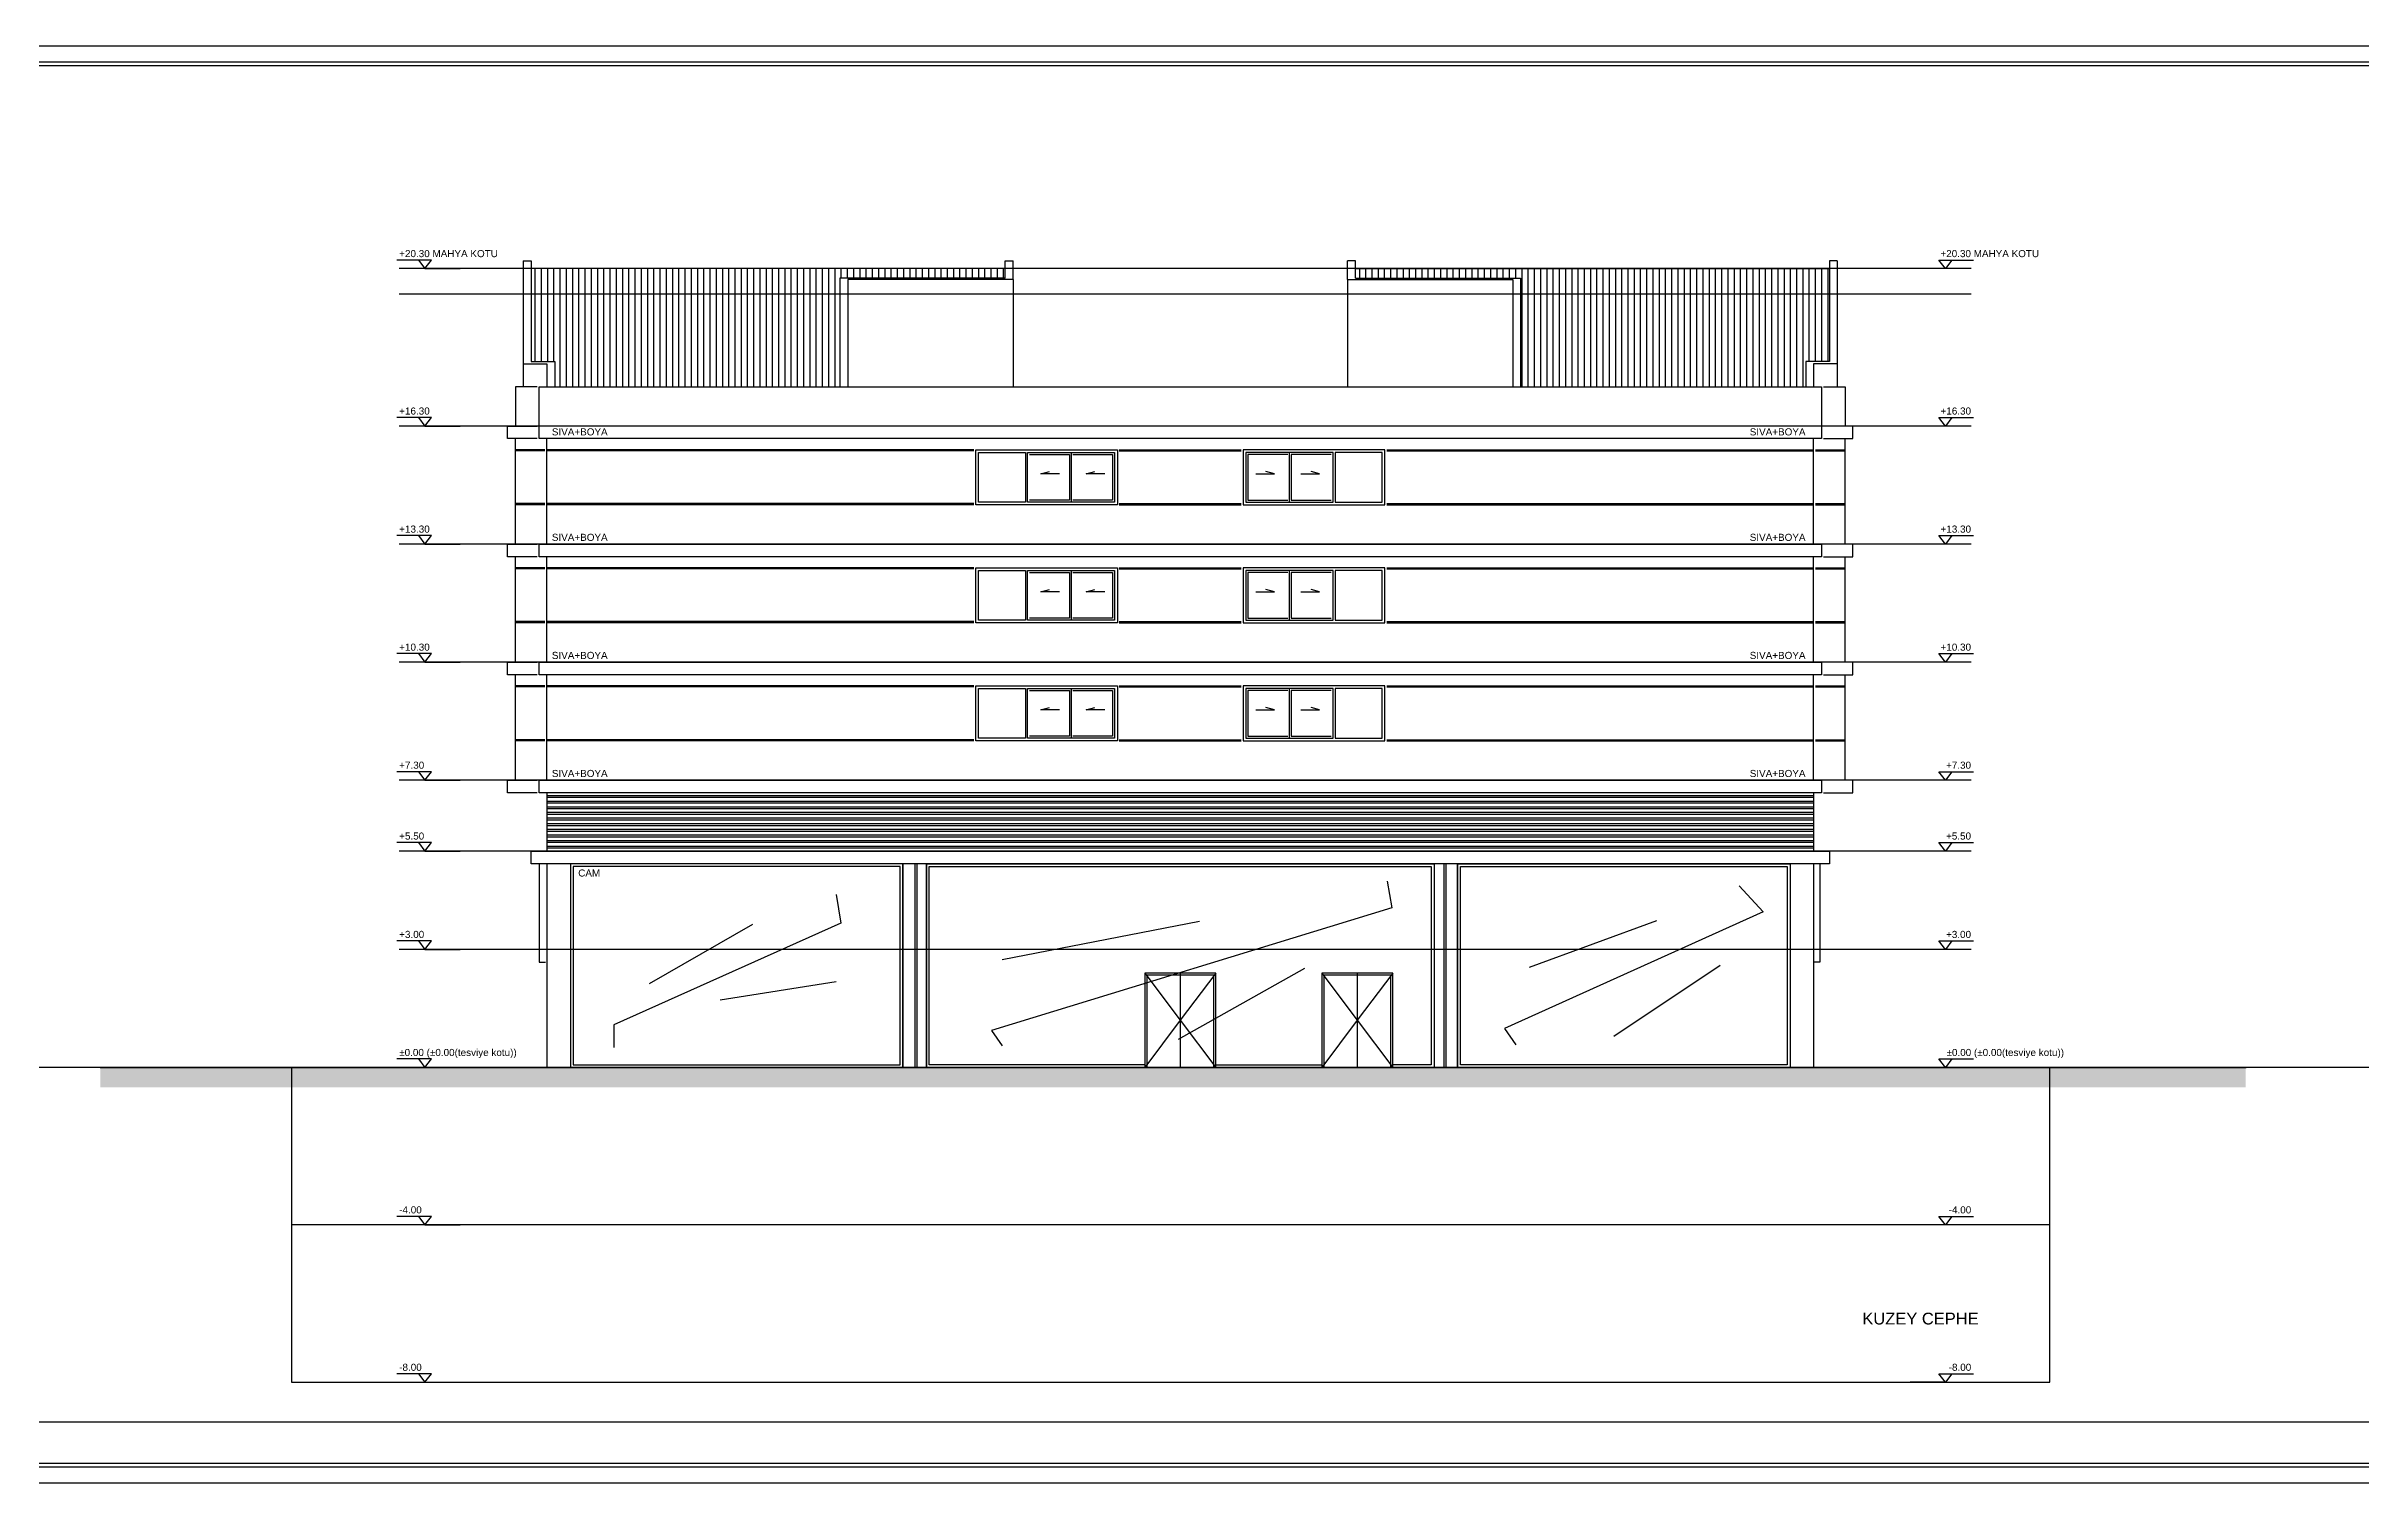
# Model space of a CAD drawing. Header units: millimetres. Extents: x 43168.9 to 43194.6, y -25545.1 to -25543.4.
# Drawn here: x 43189.755 to 43192.11, y -25544.97 to -25543.51 of the extents above; entities that cross this region are included whole.
import ezdxf

# ---------------------------------------------------------------- set-up
doc = ezdxf.new("R2010")
doc.units = ezdxf.units.MM
doc.header["$LTSCALE"] = 200
doc.linetypes.add('kesit_$0$HIDDEN2', pattern=[0.1875, 0.125, -0.0625])
for name, color, linetype in [('dograma_sgh', 43, 'Continuous'), ('gor-1_sgh', 232, 'Continuous'), ('gor-2_sgh', 161, 'Continuous'), ('gor-3_sgh', 191, 'Continuous'), ('gor-4_sgh', 17, 'Continuous'), ('kesit_$0$izd-alt_sgh', 8, 'kesit_$0$HIDDEN2'), ('kot_sgh', 7, 'Continuous'), ('pafta_sgh', 11, 'Continuous'), ('tarama-cevre_sgh', 8, 'Continuous'), ('tarama-zemin_sgh', 197, 'Continuous')]:
    doc.layers.add(name, color=color, linetype=linetype)
doc.styles.add('antet', font='arial.ttf')
doc.styles.add('ARIAL', font='arial.ttf')

msp = doc.modelspace()

# ---------------------------------------------------------------- hatches: boundary and pattern name
at = {"layer": 'tarama-cevre_sgh'}
h = msp.add_hatch(color=251, dxfattribs=at)
h.dxf.hatch_style = 1
h.paths.add_polyline_path([(43189.8104, -25544.548), (43191.9918, -25544.548), (43191.9918, -25544.568), (43189.8104, -25544.568)])

# ---------------------------------------------------------------- linework, layer by layer
at = {"color": 0}
for p, q in [((43190.147, -25543.7273), (43190.112, -25543.7273)), ((43190.1338, -25543.7273), (43190.1404, -25543.736)), ((43190.1404, -25543.736), (43190.147, -25543.7273)), ((43190.1404, -25543.736), (43190.1764, -25543.736)), ((43191.6865, -25543.736), (43191.6505, -25543.736)), ((43191.6799, -25543.7273), (43191.7149, -25543.7273)), ((43191.6865, -25543.736), (43191.6799, -25543.7273)), ((43191.6931, -25543.7273), (43191.6865, -25543.736)), ((43190.147, -25543.8873), (43190.112, -25543.8873)), ((43190.1338, -25543.8873), (43190.1404, -25543.896)), ((43190.1404, -25543.896), (43190.147, -25543.8873)), ((43190.1404, -25543.896), (43190.1764, -25543.896)), ((43191.6865, -25543.896), (43191.6505, -25543.896)), ((43191.6799, -25543.8873), (43191.7149, -25543.8873)), ((43191.6865, -25543.896), (43191.6799, -25543.8873)), ((43191.6931, -25543.8873), (43191.6865, -25543.896)), ((43190.147, -25544.0073), (43190.112, -25544.0073)), ((43190.1338, -25544.0073), (43190.1404, -25544.016)), ((43190.1404, -25544.016), (43190.147, -25544.0073)), ((43190.1404, -25544.016), (43190.1764, -25544.016)), ((43191.6865, -25544.016), (43191.6505, -25544.016)), ((43191.6799, -25544.0073), (43191.7149, -25544.0073)), ((43191.6865, -25544.016), (43191.6799, -25544.0073)), ((43191.6931, -25544.0073), (43191.6865, -25544.016)), ((43190.147, -25544.1273), (43190.112, -25544.1273)), ((43190.1338, -25544.1273), (43190.1404, -25544.136)), ((43190.1404, -25544.136), (43190.147, -25544.1273)), ((43190.1404, -25544.136), (43190.1764, -25544.136)), ((43191.6865, -25544.136), (43191.6505, -25544.136)), ((43191.6799, -25544.1273), (43191.7149, -25544.1273)), ((43191.6865, -25544.136), (43191.6799, -25544.1273)), ((43191.6931, -25544.1273), (43191.6865, -25544.136)), ((43190.147, -25544.2473), (43190.112, -25544.2473)), ((43190.1338, -25544.2473), (43190.1404, -25544.256)), ((43190.1404, -25544.256), (43190.147, -25544.2473)), ((43190.1404, -25544.256), (43190.1764, -25544.256)), ((43191.6865, -25544.256), (43191.6505, -25544.256)), ((43191.6799, -25544.2473), (43191.7149, -25544.2473)), ((43191.6865, -25544.256), (43191.6799, -25544.2473)), ((43191.6931, -25544.2473), (43191.6865, -25544.256)), ((43190.147, -25544.3193), (43190.112, -25544.3193)), ((43190.1338, -25544.3193), (43190.1404, -25544.328)), ((43190.1404, -25544.328), (43190.147, -25544.3193)), ((43190.1404, -25544.328), (43190.1764, -25544.328)), ((43191.6865, -25544.328), (43191.6505, -25544.328)), ((43191.6799, -25544.3193), (43191.7149, -25544.3193)), ((43191.6865, -25544.328), (43191.6799, -25544.3193)), ((43191.6931, -25544.3193), (43191.6865, -25544.328)), ((43190.147, -25544.4193), (43190.112, -25544.4193)), ((43190.1338, -25544.4193), (43190.1404, -25544.428)), ((43190.1404, -25544.428), (43190.147, -25544.4193)), ((43191.6799, -25544.4193), (43191.7149, -25544.4193)), ((43191.6865, -25544.428), (43191.6799, -25544.4193)), ((43191.6931, -25544.4193), (43191.6865, -25544.428)), ((43190.1404, -25544.428), (43190.1764, -25544.428)), ((43191.6865, -25544.428), (43191.6505, -25544.428)), ((43190.147, -25544.5393), (43190.112, -25544.5393)), ((43190.1338, -25544.5393), (43190.1404, -25544.548)), ((43190.1404, -25544.548), (43190.147, -25544.5393)), ((43191.6799, -25544.5393), (43191.7149, -25544.5393)), ((43191.6865, -25544.548), (43191.6799, -25544.5393)), ((43191.6931, -25544.5393), (43191.6865, -25544.548)), ((43190.1404, -25544.548), (43190.1764, -25544.548)), ((43191.6865, -25544.548), (43191.6505, -25544.548)), ((43190.147, -25544.6993), (43190.112, -25544.6993)), ((43190.1338, -25544.6993), (43190.1404, -25544.708)), ((43190.1404, -25544.708), (43190.147, -25544.6993)), ((43191.6799, -25544.6993), (43191.7149, -25544.6993)), ((43191.6865, -25544.708), (43191.6799, -25544.6993)), ((43191.6931, -25544.6993), (43191.6865, -25544.708)), ((43190.1404, -25544.708), (43190.1764, -25544.708)), ((43191.6865, -25544.708), (43191.6505, -25544.708)), ((43190.147, -25544.8593), (43190.112, -25544.8593)), ((43190.1338, -25544.8593), (43190.1404, -25544.868)), ((43190.1404, -25544.868), (43190.147, -25544.8593)), ((43190.1404, -25544.868), (43190.1764, -25544.868)), ((43191.6865, -25544.868), (43191.6505, -25544.868)), ((43191.6799, -25544.8593), (43191.7149, -25544.8593)), ((43191.6865, -25544.868), (43191.6799, -25544.8593)), ((43191.6931, -25544.8593), (43191.6865, -25544.868))]:
    msp.add_line(p, q, dxfattribs=at)
for p, q in [((43190.2565, -25544.3408), (43190.2565, -25544.4408)), ((43191.5589, -25544.3408), (43191.5589, -25544.4408)), ((43190.2565, -25544.4408), (43190.2629, -25544.4408)), ((43191.5589, -25544.4408), (43191.5525, -25544.4408))]:
    msp.add_line(p, q)
at = {"color": 251}
for p, q in [((43190.5586, -25544.3721), (43190.5635, -25544.4013)), ((43191.1189, -25544.3585), (43191.1237, -25544.3857)), ((43191.4767, -25544.3633), (43191.5011, -25544.3896)), ((43191.1237, -25544.3857), (43190.7167, -25544.5103)), ((43191.5011, -25544.3896), (43191.2382, -25544.5084)), ((43191.2635, -25544.4461), (43191.393, -25544.3984)), ((43190.5635, -25544.4013), (43190.3327, -25544.5045)), ((43190.3687, -25544.4626), (43190.4739, -25544.4022)), ((43190.7274, -25544.4383), (43190.928, -25544.3994)), ((43191.3492, -25544.5161), (43191.4573, -25544.4441)), ((43190.4408, -25544.4791), (43190.5586, -25544.4606)), ((43190.9066, -25544.5191), (43191.0351, -25544.4471)), ((43190.3327, -25544.5045), (43190.3327, -25544.5278)), ((43190.7167, -25544.5103), (43190.7274, -25544.5259)), ((43191.2382, -25544.5084), (43191.2498, -25544.5249))]:
    msp.add_line(p, q, dxfattribs=at)
at = {"layer": 'dograma_sgh'}
for p, q in [((43190.7005, -25543.976), (43190.7005, -25543.92)), ((43190.7005, -25543.92), (43190.8445, -25543.92)), ((43190.7033, -25543.9228), (43190.7511, -25543.9228)), ((43190.7033, -25543.9732), (43190.7033, -25543.9228)), ((43190.7511, -25543.9228), (43190.7511, -25543.9732)), ((43190.7531, -25543.9228), (43190.8417, -25543.9228)), ((43190.7531, -25543.9732), (43190.7531, -25543.9228)), ((43190.7551, -25543.9248), (43190.7957, -25543.9248)), ((43190.7957, -25543.9248), (43190.7957, -25543.9712)), ((43190.7977, -25543.9228), (43190.7977, -25543.9732)), ((43190.7991, -25543.9228), (43190.8417, -25543.9228)), ((43190.7991, -25543.9248), (43190.8397, -25543.9248)), ((43190.8397, -25543.9248), (43190.8397, -25543.9712)), ((43190.8417, -25543.9228), (43190.8417, -25543.9732)), ((43190.8417, -25543.9228), (43190.8417, -25543.9732)), ((43190.8445, -25543.92), (43190.8445, -25543.976)), ((43191.1165, -25543.92), (43190.9725, -25543.92)), ((43190.9725, -25543.92), (43190.9725, -25543.976)), ((43191.0639, -25543.9228), (43190.9753, -25543.9228)), ((43190.9753, -25543.9228), (43190.9753, -25543.9732)), ((43191.0179, -25543.9228), (43190.9753, -25543.9228)), ((43190.9753, -25543.9228), (43190.9753, -25543.9732)), ((43191.0179, -25543.9248), (43190.9773, -25543.9248)), ((43190.9773, -25543.9248), (43190.9773, -25543.9712)), ((43191.0193, -25543.9228), (43191.0193, -25543.9732)), ((43191.0619, -25543.9248), (43191.0213, -25543.9248)), ((43191.0213, -25543.9248), (43191.0213, -25543.9712)), ((43191.0639, -25543.9732), (43191.0639, -25543.9228)), ((43191.1137, -25543.9228), (43191.0659, -25543.9228)), ((43191.0659, -25543.9228), (43191.0659, -25543.9732)), ((43191.1137, -25543.9732), (43191.1137, -25543.9228)), ((43191.1165, -25543.976), (43191.1165, -25543.92)), ((43190.7668, -25543.9444), (43190.7755, -25543.9421)), ((43190.7858, -25543.9444), (43190.7668, -25543.9444)), ((43190.8128, -25543.9444), (43190.8215, -25543.9421)), ((43190.8318, -25543.9444), (43190.8128, -25543.9444)), ((43190.9852, -25543.9444), (43191.0042, -25543.9444)), ((43191.0042, -25543.9444), (43190.9955, -25543.9421)), ((43191.0312, -25543.9444), (43191.0502, -25543.9444)), ((43191.0502, -25543.9444), (43191.0415, -25543.9421)), ((43190.7511, -25543.9732), (43190.7033, -25543.9732)), ((43190.7991, -25543.9732), (43190.7531, -25543.9732)), ((43190.7957, -25543.9712), (43190.7551, -25543.9712)), ((43190.8397, -25543.9712), (43190.7991, -25543.9712)), ((43190.8417, -25543.9732), (43190.7991, -25543.9732)), ((43190.8417, -25543.9732), (43190.7991, -25543.9732)), ((43190.9753, -25543.9732), (43191.0179, -25543.9732)), ((43190.9753, -25543.9732), (43191.0179, -25543.9732)), ((43190.9773, -25543.9712), (43191.0179, -25543.9712)), ((43191.0179, -25543.9732), (43191.0639, -25543.9732)), ((43191.0213, -25543.9712), (43191.0619, -25543.9712)), ((43191.0659, -25543.9732), (43191.1137, -25543.9732)), ((43190.8445, -25543.976), (43190.7005, -25543.976)), ((43190.9725, -25543.976), (43191.1165, -25543.976)), ((43190.7005, -25544.096), (43190.7005, -25544.04)), ((43190.7005, -25544.04), (43190.8445, -25544.04)), ((43190.7033, -25544.0428), (43190.7511, -25544.0428)), ((43190.7033, -25544.0932), (43190.7033, -25544.0428)), ((43190.7511, -25544.0428), (43190.7511, -25544.0932)), ((43190.7531, -25544.0428), (43190.8417, -25544.0428)), ((43190.7531, -25544.0932), (43190.7531, -25544.0428)), ((43190.7551, -25544.0448), (43190.7957, -25544.0448)), ((43190.7957, -25544.0448), (43190.7957, -25544.0912)), ((43190.7977, -25544.0428), (43190.7977, -25544.0932)), ((43190.7991, -25544.0428), (43190.8417, -25544.0428)), ((43190.7991, -25544.0448), (43190.8397, -25544.0448)), ((43190.8397, -25544.0448), (43190.8397, -25544.0912)), ((43190.8417, -25544.0428), (43190.8417, -25544.0932)), ((43190.8417, -25544.0428), (43190.8417, -25544.0932)), ((43190.8445, -25544.04), (43190.8445, -25544.096)), ((43191.1165, -25544.04), (43190.9725, -25544.04)), ((43190.9725, -25544.04), (43190.9725, -25544.096)), ((43191.0639, -25544.0428), (43190.9753, -25544.0428)), ((43190.9753, -25544.0428), (43190.9753, -25544.0932)), ((43191.0179, -25544.0428), (43190.9753, -25544.0428)), ((43190.9753, -25544.0428), (43190.9753, -25544.0932)), ((43191.0179, -25544.0448), (43190.9773, -25544.0448)), ((43190.9773, -25544.0448), (43190.9773, -25544.0912)), ((43191.0193, -25544.0428), (43191.0193, -25544.0932)), ((43191.0619, -25544.0448), (43191.0213, -25544.0448)), ((43191.0213, -25544.0448), (43191.0213, -25544.0912)), ((43191.0639, -25544.0932), (43191.0639, -25544.0428)), ((43191.1137, -25544.0428), (43191.0659, -25544.0428)), ((43191.0659, -25544.0428), (43191.0659, -25544.0932)), ((43191.1137, -25544.0932), (43191.1137, -25544.0428)), ((43191.1165, -25544.096), (43191.1165, -25544.04)), ((43190.7668, -25544.0644), (43190.7755, -25544.0621)), ((43190.7858, -25544.0644), (43190.7668, -25544.0644)), ((43190.8128, -25544.0644), (43190.8215, -25544.0621)), ((43190.8318, -25544.0644), (43190.8128, -25544.0644)), ((43190.9852, -25544.0644), (43191.0042, -25544.0644)), ((43191.0042, -25544.0644), (43190.9955, -25544.0621)), ((43191.0312, -25544.0644), (43191.0502, -25544.0644)), ((43191.0502, -25544.0644), (43191.0415, -25544.0621)), ((43190.7511, -25544.0932), (43190.7033, -25544.0932)), ((43190.7991, -25544.0932), (43190.7531, -25544.0932)), ((43190.7957, -25544.0912), (43190.7551, -25544.0912)), ((43190.8397, -25544.0912), (43190.7991, -25544.0912)), ((43190.8417, -25544.0932), (43190.7991, -25544.0932)), ((43190.8417, -25544.0932), (43190.7991, -25544.0932)), ((43190.9753, -25544.0932), (43191.0179, -25544.0932)), ((43190.9753, -25544.0932), (43191.0179, -25544.0932)), ((43190.9773, -25544.0912), (43191.0179, -25544.0912)), ((43191.0179, -25544.0932), (43191.0639, -25544.0932)), ((43191.0213, -25544.0912), (43191.0619, -25544.0912)), ((43191.0659, -25544.0932), (43191.1137, -25544.0932)), ((43190.8445, -25544.096), (43190.7005, -25544.096)), ((43190.9725, -25544.096), (43191.1165, -25544.096)), ((43190.7005, -25544.216), (43190.7005, -25544.16)), ((43190.7005, -25544.16), (43190.8445, -25544.16)), ((43190.7033, -25544.1628), (43190.7511, -25544.1628)), ((43190.7033, -25544.2132), (43190.7033, -25544.1628)), ((43190.7511, -25544.1628), (43190.7511, -25544.2132)), ((43190.7531, -25544.1628), (43190.8417, -25544.1628)), ((43190.7531, -25544.2132), (43190.7531, -25544.1628)), ((43190.7977, -25544.1628), (43190.7977, -25544.2132)), ((43190.7991, -25544.1628), (43190.8417, -25544.1628)), ((43190.8417, -25544.1628), (43190.8417, -25544.2132)), ((43190.8417, -25544.1628), (43190.8417, -25544.2132)), ((43190.8445, -25544.16), (43190.8445, -25544.216)), ((43191.1165, -25544.16), (43190.9725, -25544.16)), ((43190.9725, -25544.16), (43190.9725, -25544.216)), ((43191.0639, -25544.1628), (43190.9753, -25544.1628)), ((43190.9753, -25544.1628), (43190.9753, -25544.2132)), ((43191.0179, -25544.1628), (43190.9753, -25544.1628)), ((43190.9753, -25544.1628), (43190.9753, -25544.2132)), ((43191.0193, -25544.1628), (43191.0193, -25544.2132)), ((43191.0639, -25544.2132), (43191.0639, -25544.1628)), ((43191.1137, -25544.1628), (43191.0659, -25544.1628)), ((43191.0659, -25544.1628), (43191.0659, -25544.2132)), ((43191.1137, -25544.2132), (43191.1137, -25544.1628)), ((43191.1165, -25544.216), (43191.1165, -25544.16)), ((43190.7551, -25544.1648), (43190.7957, -25544.1648)), ((43190.7668, -25544.1844), (43190.7755, -25544.1821)), ((43190.7858, -25544.1844), (43190.7668, -25544.1844)), ((43190.7957, -25544.1648), (43190.7957, -25544.2112)), ((43190.7991, -25544.1648), (43190.8397, -25544.1648)), ((43190.8128, -25544.1844), (43190.8215, -25544.1821)), ((43190.8318, -25544.1844), (43190.8128, -25544.1844)), ((43190.8397, -25544.1648), (43190.8397, -25544.2112)), ((43191.0179, -25544.1648), (43190.9773, -25544.1648)), ((43190.9773, -25544.1648), (43190.9773, -25544.2112)), ((43190.9852, -25544.1844), (43191.0042, -25544.1844)), ((43191.0042, -25544.1844), (43190.9955, -25544.1821)), ((43191.0619, -25544.1648), (43191.0213, -25544.1648)), ((43191.0213, -25544.1648), (43191.0213, -25544.2112)), ((43191.0312, -25544.1844), (43191.0502, -25544.1844)), ((43191.0502, -25544.1844), (43191.0415, -25544.1821)), ((43190.8445, -25544.216), (43190.7005, -25544.216)), ((43190.7511, -25544.2132), (43190.7033, -25544.2132)), ((43190.7991, -25544.2132), (43190.7531, -25544.2132)), ((43190.7957, -25544.2112), (43190.7551, -25544.2112)), ((43190.8397, -25544.2112), (43190.7991, -25544.2112)), ((43190.8417, -25544.2132), (43190.7991, -25544.2132)), ((43190.8417, -25544.2132), (43190.7991, -25544.2132)), ((43190.9725, -25544.216), (43191.1165, -25544.216)), ((43190.9753, -25544.2132), (43191.0179, -25544.2132)), ((43190.9753, -25544.2132), (43191.0179, -25544.2132)), ((43190.9773, -25544.2112), (43191.0179, -25544.2112)), ((43191.0179, -25544.2132), (43191.0639, -25544.2132)), ((43191.0213, -25544.2112), (43191.0619, -25544.2112)), ((43191.0659, -25544.2132), (43191.1137, -25544.2132)), ((43190.6265, -25544.3408), (43190.2885, -25544.3408)), ((43190.2885, -25544.3408), (43190.2885, -25544.548)), ((43190.6237, -25544.3436), (43190.2913, -25544.3436)), ((43190.2913, -25544.3436), (43190.2913, -25544.5452)), ((43190.6237, -25544.5452), (43190.6237, -25544.3436)), ((43190.6265, -25544.548), (43190.6265, -25544.3408)), ((43190.6505, -25544.548), (43190.6505, -25544.3408)), ((43190.6505, -25544.3408), (43191.1665, -25544.3408)), ((43190.6533, -25544.5452), (43190.6533, -25544.3436)), ((43190.6533, -25544.3436), (43191.1637, -25544.3436)), ((43191.1637, -25544.3436), (43191.1637, -25544.5452)), ((43191.1665, -25544.3408), (43191.1665, -25544.548)), ((43191.1905, -25544.3408), (43191.5285, -25544.3408)), ((43191.1905, -25544.548), (43191.1905, -25544.3408)), ((43191.1933, -25544.3436), (43191.5257, -25544.3436)), ((43191.1933, -25544.5452), (43191.1933, -25544.3436)), ((43191.5257, -25544.3436), (43191.5257, -25544.5452)), ((43191.5285, -25544.3408), (43191.5285, -25544.548)), ((43190.9445, -25544.452), (43190.8725, -25544.452)), ((43190.8725, -25544.452), (43190.8725, -25544.548)), ((43190.9425, -25544.454), (43190.8745, -25544.454)), ((43190.8745, -25544.454), (43190.8745, -25544.548)), ((43190.9085, -25544.452), (43190.9085, -25544.548)), ((43190.9425, -25544.548), (43190.9425, -25544.454)), ((43190.9445, -25544.548), (43190.9445, -25544.452)), ((43191.1245, -25544.452), (43191.0525, -25544.452)), ((43191.0525, -25544.452), (43191.0525, -25544.548)), ((43191.1225, -25544.454), (43191.0545, -25544.454)), ((43191.0545, -25544.454), (43191.0545, -25544.548)), ((43191.0885, -25544.452), (43191.0885, -25544.548)), ((43191.1225, -25544.548), (43191.1225, -25544.454)), ((43191.1245, -25544.548), (43191.1245, -25544.452)), ((43190.2885, -25544.548), (43190.6265, -25544.548)), ((43190.2913, -25544.5452), (43190.6237, -25544.5452)), ((43190.8725, -25544.548), (43190.6505, -25544.548)), ((43190.8725, -25544.5452), (43190.6533, -25544.5452)), ((43190.9445, -25544.5452), (43191.0525, -25544.5452)), ((43190.9445, -25544.548), (43191.0525, -25544.548)), ((43191.1637, -25544.5452), (43191.1245, -25544.5452)), ((43191.1665, -25544.548), (43191.1245, -25544.548)), ((43191.5285, -25544.548), (43191.1905, -25544.548)), ((43191.5257, -25544.5452), (43191.1933, -25544.5452))]:
    msp.add_line(p, q, dxfattribs=at)
at = {"layer": 'dograma_sgh', "color": 251}
for p, q in [((43190.8725, -25544.452), (43190.9085, -25544.5)), ((43190.9445, -25544.452), (43190.9085, -25544.5)), ((43191.0525, -25544.452), (43191.0885, -25544.5)), ((43191.1245, -25544.452), (43191.0885, -25544.5)), ((43190.9085, -25544.5), (43190.8725, -25544.548)), ((43190.9085, -25544.5), (43190.9445, -25544.548)), ((43191.0885, -25544.5), (43191.0525, -25544.548)), ((43191.0885, -25544.5), (43191.1245, -25544.548))]:
    msp.add_line(p, q, dxfattribs=at)
at = {"layer": 'gor-1_sgh'}
for p, q in [((43190.2565, -25543.9088), (43190.2565, -25543.856)), ((43190.2565, -25543.856), (43191.5605, -25543.856)), ((43191.5605, -25543.856), (43191.5605, -25543.9088)), ((43191.5605, -25543.9088), (43190.2565, -25543.9088)), ((43190.2565, -25544.0288), (43190.2565, -25544.016)), ((43190.2565, -25544.016), (43191.5605, -25544.016)), ((43191.5605, -25544.016), (43191.5605, -25544.0288)), ((43191.5605, -25544.0288), (43190.2565, -25544.0288)), ((43190.2565, -25544.1488), (43190.2565, -25544.136)), ((43190.2565, -25544.136), (43191.5605, -25544.136)), ((43191.5605, -25544.136), (43191.5605, -25544.1488)), ((43191.5605, -25544.1488), (43190.2565, -25544.1488)), ((43190.2565, -25544.2688), (43190.2565, -25544.256)), ((43190.2565, -25544.256), (43191.5605, -25544.256)), ((43191.5605, -25544.256), (43191.5605, -25544.2688)), ((43191.5605, -25544.2688), (43190.2565, -25544.2688)), ((43190.2485, -25544.3408), (43190.2485, -25544.328)), ((43190.2485, -25544.328), (43191.5685, -25544.328)), ((43191.5685, -25544.328), (43191.5685, -25544.3408)), ((43191.5685, -25544.3408), (43190.2485, -25544.3408)), ((43189.8104, -25544.548), (43191.9923, -25544.548))]:
    msp.add_line(p, q, dxfattribs=at)
at = {"layer": 'gor-2_sgh'}
for p, q in [((43190.2405, -25543.728), (43190.2405, -25543.8329)), ((43190.2405, -25543.728), (43190.2485, -25543.728)), ((43190.2485, -25543.728), (43190.2485, -25543.8302)), ((43190.7305, -25543.736), (43190.2485, -25543.736)), ((43190.7305, -25543.7458), (43190.7305, -25543.728)), ((43190.7305, -25543.728), (43190.7385, -25543.728)), ((43190.7385, -25543.7469), (43190.7385, -25543.728)), ((43191.0785, -25543.7469), (43191.0785, -25543.728)), ((43191.0865, -25543.728), (43191.0785, -25543.728)), ((43191.0865, -25543.7458), (43191.0865, -25543.728)), ((43191.0865, -25543.736), (43191.5685, -25543.736)), ((43191.5685, -25543.728), (43191.5685, -25543.8302)), ((43191.5765, -25543.728), (43191.5685, -25543.728)), ((43191.5765, -25543.728), (43191.5765, -25543.8329)), ((43190.5625, -25543.7458), (43190.5625, -25543.856)), ((43190.7305, -25543.7458), (43190.5625, -25543.7458)), ((43190.5705, -25543.7469), (43190.5705, -25543.856)), ((43190.7385, -25543.7469), (43190.5705, -25543.7469)), ((43191.0785, -25543.7469), (43191.2465, -25543.7469)), ((43191.0865, -25543.7458), (43191.2545, -25543.7458)), ((43191.2465, -25543.7469), (43191.2465, -25543.856)), ((43191.2545, -25543.7458), (43191.2545, -25543.856)), ((43190.2405, -25543.8329), (43190.2405, -25543.856)), ((43190.2405, -25543.8329), (43190.2645, -25543.8329)), ((43190.2485, -25543.8302), (43190.2725, -25543.8302)), ((43190.2645, -25543.8329), (43190.2645, -25543.856)), ((43190.2725, -25543.8302), (43190.2725, -25543.856)), ((43191.5685, -25543.8302), (43191.5445, -25543.8302)), ((43191.5445, -25543.8302), (43191.5445, -25543.856)), ((43191.5765, -25543.8329), (43191.5525, -25543.8329)), ((43191.5525, -25543.8329), (43191.5525, -25543.856)), ((43191.5765, -25543.8329), (43191.5765, -25543.856)), ((43190.2245, -25543.9088), (43190.2245, -25543.896)), ((43190.2245, -25543.896), (43190.2545, -25543.896)), ((43191.5925, -25543.896), (43191.5625, -25543.896)), ((43191.5925, -25543.9088), (43191.5925, -25543.896)), ((43190.2545, -25543.9088), (43190.2245, -25543.9088)), ((43190.2645, -25544.016), (43190.2645, -25543.9088)), ((43191.5525, -25544.016), (43191.5525, -25543.9088)), ((43191.5625, -25543.9088), (43191.5925, -25543.9088)), ((43190.2245, -25544.0288), (43190.2245, -25544.016)), ((43190.2245, -25544.016), (43190.2545, -25544.016)), ((43191.5925, -25544.016), (43191.5625, -25544.016)), ((43191.5925, -25544.0288), (43191.5925, -25544.016)), ((43190.2545, -25544.0288), (43190.2245, -25544.0288)), ((43190.2645, -25544.136), (43190.2645, -25544.0288)), ((43191.5525, -25544.136), (43191.5525, -25544.0288)), ((43191.5625, -25544.0288), (43191.5925, -25544.0288)), ((43190.2245, -25544.1488), (43190.2245, -25544.136)), ((43190.2245, -25544.136), (43190.2545, -25544.136)), ((43191.5925, -25544.136), (43191.5625, -25544.136)), ((43191.5925, -25544.1488), (43191.5925, -25544.136)), ((43190.2545, -25544.1488), (43190.2245, -25544.1488)), ((43190.2645, -25544.256), (43190.2645, -25544.1488)), ((43191.5525, -25544.256), (43191.5525, -25544.1488)), ((43191.5625, -25544.1488), (43191.5925, -25544.1488)), ((43190.2245, -25544.2688), (43190.2245, -25544.256)), ((43190.2245, -25544.256), (43190.2545, -25544.256)), ((43191.5925, -25544.256), (43191.5625, -25544.256)), ((43191.5925, -25544.2688), (43191.5925, -25544.256)), ((43190.2545, -25544.2688), (43190.2245, -25544.2688)), ((43190.2645, -25544.2688), (43190.2645, -25544.328)), ((43191.5525, -25544.2688), (43191.5525, -25544.328)), ((43191.5625, -25544.2688), (43191.5925, -25544.2688)), ((43190.2645, -25544.3408), (43190.2645, -25544.548)), ((43190.2885, -25544.3408), (43190.2885, -25544.548)), ((43190.6265, -25544.3408), (43190.6265, -25544.548)), ((43190.6505, -25544.3408), (43190.6505, -25544.548)), ((43191.1665, -25544.3408), (43191.1665, -25544.548)), ((43191.1905, -25544.3408), (43191.1905, -25544.548)), ((43191.5285, -25544.3408), (43191.5285, -25544.548)), ((43191.5525, -25544.3408), (43191.5525, -25544.548))]:
    msp.add_line(p, q, dxfattribs=at)
at = {"layer": 'gor-3_sgh'}
for p, q in [((43190.7385, -25543.7469), (43190.7385, -25543.856)), ((43191.0785, -25543.7469), (43191.0785, -25543.856)), ((43190.2545, -25543.856), (43190.2325, -25543.856)), ((43190.2325, -25543.856), (43190.2325, -25543.896)), ((43191.5625, -25543.856), (43191.5845, -25543.856)), ((43191.5845, -25543.856), (43191.5845, -25543.896)), ((43190.2325, -25544.016), (43190.2325, -25543.9088)), ((43191.5845, -25544.016), (43191.5845, -25543.9088)), ((43190.2325, -25544.136), (43190.2325, -25544.0288)), ((43191.5845, -25544.136), (43191.5845, -25544.0288)), ((43190.2325, -25544.256), (43190.2325, -25544.1488)), ((43191.5845, -25544.256), (43191.5845, -25544.1488))]:
    msp.add_line(p, q, dxfattribs=at)
at = {"layer": 'gor-4_sgh'}
for p, q in [((43190.2527, -25543.8302), (43190.2527, -25543.736)), ((43190.259, -25543.8302), (43190.259, -25543.736)), ((43190.2654, -25543.8302), (43190.2654, -25543.736)), ((43190.2717, -25543.8302), (43190.2717, -25543.736)), ((43190.2781, -25543.856), (43190.2781, -25543.736)), ((43190.2844, -25543.856), (43190.2844, -25543.736)), ((43190.2908, -25543.856), (43190.2908, -25543.736)), ((43190.2971, -25543.856), (43190.2971, -25543.736)), ((43190.3035, -25543.856), (43190.3035, -25543.736)), ((43190.3098, -25543.856), (43190.3098, -25543.736)), ((43190.3162, -25543.856), (43190.3162, -25543.736)), ((43190.3225, -25543.856), (43190.3225, -25543.736)), ((43190.3289, -25543.856), (43190.3289, -25543.736)), ((43190.3352, -25543.856), (43190.3352, -25543.736)), ((43190.3416, -25543.856), (43190.3416, -25543.736)), ((43190.3479, -25543.856), (43190.3479, -25543.736)), ((43190.3543, -25543.856), (43190.3543, -25543.736)), ((43190.3606, -25543.856), (43190.3606, -25543.736)), ((43190.367, -25543.856), (43190.367, -25543.736)), ((43190.3733, -25543.856), (43190.3733, -25543.736)), ((43190.3797, -25543.856), (43190.3797, -25543.736)), ((43190.386, -25543.856), (43190.386, -25543.736)), ((43190.3924, -25543.856), (43190.3924, -25543.736)), ((43190.3987, -25543.856), (43190.3987, -25543.736)), ((43190.4051, -25543.856), (43190.4051, -25543.736)), ((43190.4114, -25543.856), (43190.4114, -25543.736)), ((43190.4178, -25543.856), (43190.4178, -25543.736)), ((43190.4241, -25543.856), (43190.4241, -25543.736)), ((43190.4305, -25543.856), (43190.4305, -25543.736)), ((43190.4368, -25543.856), (43190.4368, -25543.736)), ((43190.4432, -25543.856), (43190.4432, -25543.736)), ((43190.4495, -25543.856), (43190.4495, -25543.736)), ((43190.4559, -25543.856), (43190.4559, -25543.736)), ((43190.4622, -25543.856), (43190.4622, -25543.736)), ((43190.4686, -25543.856), (43190.4686, -25543.736)), ((43190.4749, -25543.856), (43190.4749, -25543.736)), ((43190.4813, -25543.856), (43190.4813, -25543.736)), ((43190.4876, -25543.856), (43190.4876, -25543.736)), ((43190.494, -25543.856), (43190.494, -25543.736)), ((43190.5003, -25543.856), (43190.5003, -25543.736)), ((43190.5067, -25543.856), (43190.5067, -25543.736)), ((43190.513, -25543.856), (43190.513, -25543.736)), ((43190.5194, -25543.856), (43190.5194, -25543.736)), ((43190.5257, -25543.856), (43190.5257, -25543.736)), ((43190.5321, -25543.856), (43190.5321, -25543.736)), ((43190.5384, -25543.856), (43190.5384, -25543.736)), ((43190.5448, -25543.856), (43190.5448, -25543.736)), ((43190.5511, -25543.856), (43190.5511, -25543.736)), ((43190.5575, -25543.856), (43190.5575, -25543.736)), ((43190.5638, -25543.7458), (43190.5638, -25543.736)), ((43190.5702, -25543.7458), (43190.5702, -25543.736)), ((43190.5765, -25543.7458), (43190.5765, -25543.736)), ((43190.5829, -25543.7458), (43190.5829, -25543.736)), ((43190.5892, -25543.7458), (43190.5892, -25543.736)), ((43190.5956, -25543.7458), (43190.5956, -25543.736)), ((43190.6019, -25543.7458), (43190.6019, -25543.736)), ((43190.6083, -25543.7458), (43190.6083, -25543.736)), ((43190.6146, -25543.7458), (43190.6146, -25543.736)), ((43190.621, -25543.7458), (43190.621, -25543.736)), ((43190.6273, -25543.7458), (43190.6273, -25543.736)), ((43190.6337, -25543.7458), (43190.6337, -25543.736)), ((43190.64, -25543.7458), (43190.64, -25543.736)), ((43190.6464, -25543.7458), (43190.6464, -25543.736)), ((43190.6527, -25543.7458), (43190.6527, -25543.736)), ((43190.6591, -25543.7458), (43190.6591, -25543.736)), ((43190.6654, -25543.7458), (43190.6654, -25543.736)), ((43190.6718, -25543.7458), (43190.6718, -25543.736)), ((43190.6781, -25543.7458), (43190.6781, -25543.736)), ((43190.6845, -25543.7458), (43190.6845, -25543.736)), ((43190.6908, -25543.7458), (43190.6908, -25543.736)), ((43190.6972, -25543.7458), (43190.6972, -25543.736)), ((43190.7035, -25543.7458), (43190.7035, -25543.736)), ((43190.7099, -25543.7458), (43190.7099, -25543.736)), ((43190.7162, -25543.7458), (43190.7162, -25543.736)), ((43190.7226, -25543.7458), (43190.7226, -25543.736)), ((43190.7289, -25543.7458), (43190.7289, -25543.736)), ((43191.0909, -25543.7458), (43191.0909, -25543.736)), ((43191.0972, -25543.7458), (43191.0972, -25543.736)), ((43191.1036, -25543.7458), (43191.1036, -25543.736)), ((43191.1099, -25543.7458), (43191.1099, -25543.736)), ((43191.1163, -25543.7458), (43191.1163, -25543.736)), ((43191.1226, -25543.7458), (43191.1226, -25543.736)), ((43191.129, -25543.7458), (43191.129, -25543.736)), ((43191.1353, -25543.7458), (43191.1353, -25543.736)), ((43191.1417, -25543.7458), (43191.1417, -25543.736)), ((43191.148, -25543.7458), (43191.148, -25543.736)), ((43191.1544, -25543.7458), (43191.1544, -25543.736)), ((43191.1607, -25543.7458), (43191.1607, -25543.736)), ((43191.1671, -25543.7458), (43191.1671, -25543.736)), ((43191.1734, -25543.7458), (43191.1734, -25543.736)), ((43191.1798, -25543.7458), (43191.1798, -25543.736)), ((43191.1861, -25543.7458), (43191.1861, -25543.736)), ((43191.1925, -25543.7458), (43191.1925, -25543.736)), ((43191.1988, -25543.7458), (43191.1988, -25543.736)), ((43191.2052, -25543.7458), (43191.2052, -25543.736)), ((43191.2115, -25543.7458), (43191.2115, -25543.736)), ((43191.2179, -25543.7458), (43191.2179, -25543.736)), ((43191.2242, -25543.7458), (43191.2242, -25543.736)), ((43191.2306, -25543.7458), (43191.2306, -25543.736)), ((43191.2369, -25543.7458), (43191.2369, -25543.736)), ((43191.2433, -25543.7458), (43191.2433, -25543.736)), ((43191.2496, -25543.7458), (43191.2496, -25543.736)), ((43191.256, -25543.856), (43191.256, -25543.736)), ((43191.2623, -25543.856), (43191.2623, -25543.736)), ((43191.2687, -25543.856), (43191.2687, -25543.736)), ((43191.275, -25543.856), (43191.275, -25543.736)), ((43191.2814, -25543.856), (43191.2814, -25543.736)), ((43191.2877, -25543.856), (43191.2877, -25543.736)), ((43191.2941, -25543.856), (43191.2941, -25543.736)), ((43191.3004, -25543.856), (43191.3004, -25543.736)), ((43191.3068, -25543.856), (43191.3068, -25543.736)), ((43191.3131, -25543.856), (43191.3131, -25543.736)), ((43191.3195, -25543.856), (43191.3195, -25543.736)), ((43191.3258, -25543.856), (43191.3258, -25543.736)), ((43191.3322, -25543.856), (43191.3322, -25543.736)), ((43191.3385, -25543.856), (43191.3385, -25543.736)), ((43191.3449, -25543.856), (43191.3449, -25543.736)), ((43191.3512, -25543.856), (43191.3512, -25543.736)), ((43191.3576, -25543.856), (43191.3576, -25543.736)), ((43191.3639, -25543.856), (43191.3639, -25543.736)), ((43191.3703, -25543.856), (43191.3703, -25543.736)), ((43191.3766, -25543.856), (43191.3766, -25543.736)), ((43191.383, -25543.856), (43191.383, -25543.736)), ((43191.3893, -25543.856), (43191.3893, -25543.736)), ((43191.3957, -25543.856), (43191.3957, -25543.736)), ((43191.402, -25543.856), (43191.402, -25543.736)), ((43191.4084, -25543.856), (43191.4084, -25543.736)), ((43191.4147, -25543.856), (43191.4147, -25543.736)), ((43191.4211, -25543.856), (43191.4211, -25543.736)), ((43191.4274, -25543.856), (43191.4274, -25543.736)), ((43191.4338, -25543.856), (43191.4338, -25543.736)), ((43191.4401, -25543.856), (43191.4401, -25543.736)), ((43191.4465, -25543.856), (43191.4465, -25543.736)), ((43191.4528, -25543.856), (43191.4528, -25543.736)), ((43191.4592, -25543.856), (43191.4592, -25543.736)), ((43191.4655, -25543.856), (43191.4655, -25543.736)), ((43191.4719, -25543.856), (43191.4719, -25543.736)), ((43191.4782, -25543.856), (43191.4782, -25543.736)), ((43191.4846, -25543.856), (43191.4846, -25543.736)), ((43191.4909, -25543.856), (43191.4909, -25543.736)), ((43191.4973, -25543.856), (43191.4973, -25543.736)), ((43191.5036, -25543.856), (43191.5036, -25543.736)), ((43191.51, -25543.856), (43191.51, -25543.736)), ((43191.5163, -25543.856), (43191.5163, -25543.736)), ((43191.5227, -25543.856), (43191.5227, -25543.736)), ((43191.529, -25543.856), (43191.529, -25543.736)), ((43191.5354, -25543.856), (43191.5354, -25543.736)), ((43191.5417, -25543.856), (43191.5417, -25543.736)), ((43191.5481, -25543.8302), (43191.5481, -25543.736)), ((43191.5544, -25543.8302), (43191.5544, -25543.736)), ((43191.5608, -25543.8302), (43191.5608, -25543.736)), ((43191.5671, -25543.8302), (43191.5671, -25543.736)), ((43190.2625, -25543.92), (43190.2325, -25543.92)), ((43190.2625, -25543.9212), (43190.2325, -25543.9212)), ((43190.6985, -25543.92), (43190.2645, -25543.92)), ((43190.6985, -25543.9212), (43190.2645, -25543.9212)), ((43190.8465, -25543.92), (43190.9705, -25543.92)), ((43190.8465, -25543.9212), (43190.9705, -25543.9212)), ((43191.1185, -25543.92), (43191.5525, -25543.92)), ((43191.1185, -25543.9212), (43191.5525, -25543.9212)), ((43191.5365, -25543.92), (43191.5525, -25543.92)), ((43191.5365, -25543.9212), (43191.5525, -25543.9212)), ((43191.5545, -25543.92), (43191.5845, -25543.92)), ((43191.5545, -25543.9212), (43191.5845, -25543.9212)), ((43190.2625, -25543.9748), (43190.2325, -25543.9748)), ((43190.6985, -25543.9748), (43190.2645, -25543.9748)), ((43190.8465, -25543.9748), (43190.9705, -25543.9748)), ((43191.1185, -25543.9748), (43191.5525, -25543.9748)), ((43191.5365, -25543.9748), (43191.5525, -25543.9748)), ((43191.5545, -25543.9748), (43191.5845, -25543.9748)), ((43190.2625, -25543.976), (43190.2325, -25543.976)), ((43190.6985, -25543.976), (43190.2645, -25543.976)), ((43190.8465, -25543.976), (43190.9705, -25543.976)), ((43191.1185, -25543.976), (43191.5525, -25543.976)), ((43191.5365, -25543.976), (43191.5525, -25543.976)), ((43191.5545, -25543.976), (43191.5845, -25543.976)), ((43190.2625, -25544.04), (43190.2325, -25544.04)), ((43190.2625, -25544.0412), (43190.2325, -25544.0412)), ((43190.6985, -25544.04), (43190.2645, -25544.04)), ((43190.6985, -25544.0412), (43190.2645, -25544.0412)), ((43190.8465, -25544.04), (43190.9705, -25544.04)), ((43190.8465, -25544.0412), (43190.9705, -25544.0412)), ((43191.1185, -25544.04), (43191.5525, -25544.04)), ((43191.1185, -25544.0412), (43191.5525, -25544.0412)), ((43191.5365, -25544.04), (43191.5525, -25544.04)), ((43191.5365, -25544.0412), (43191.5525, -25544.0412)), ((43191.5545, -25544.04), (43191.5845, -25544.04)), ((43191.5545, -25544.0412), (43191.5845, -25544.0412)), ((43190.2625, -25544.0948), (43190.2325, -25544.0948)), ((43190.2625, -25544.096), (43190.2325, -25544.096)), ((43190.6985, -25544.0948), (43190.2645, -25544.0948)), ((43190.6985, -25544.096), (43190.2645, -25544.096)), ((43190.8465, -25544.0948), (43190.9705, -25544.0948)), ((43190.8465, -25544.096), (43190.9705, -25544.096)), ((43191.1185, -25544.0948), (43191.5525, -25544.0948)), ((43191.1185, -25544.096), (43191.5525, -25544.096)), ((43191.5365, -25544.0948), (43191.5525, -25544.0948)), ((43191.5365, -25544.096), (43191.5525, -25544.096)), ((43191.5545, -25544.0948), (43191.5845, -25544.0948)), ((43191.5545, -25544.096), (43191.5845, -25544.096)), ((43190.2625, -25544.16), (43190.2325, -25544.16)), ((43190.2625, -25544.1612), (43190.2325, -25544.1612)), ((43190.6985, -25544.16), (43190.2645, -25544.16)), ((43190.6985, -25544.1612), (43190.2645, -25544.1612)), ((43190.8465, -25544.16), (43190.9705, -25544.16)), ((43190.8465, -25544.1612), (43190.9705, -25544.1612)), ((43191.1185, -25544.16), (43191.5525, -25544.16)), ((43191.1185, -25544.1612), (43191.5525, -25544.1612)), ((43191.5545, -25544.16), (43191.5845, -25544.16)), ((43191.5545, -25544.1612), (43191.5845, -25544.1612)), ((43190.2625, -25544.2148), (43190.2325, -25544.2148)), ((43190.2625, -25544.216), (43190.2325, -25544.216)), ((43190.6985, -25544.2148), (43190.2645, -25544.2148)), ((43190.6985, -25544.216), (43190.2645, -25544.216)), ((43190.8465, -25544.2148), (43190.9705, -25544.2148)), ((43190.8465, -25544.216), (43190.9705, -25544.216)), ((43191.1185, -25544.2148), (43191.5525, -25544.2148)), ((43191.1185, -25544.216), (43191.5525, -25544.216)), ((43191.5545, -25544.2148), (43191.5845, -25544.2148)), ((43191.5545, -25544.216), (43191.5845, -25544.216)), ((43190.6385, -25544.3408), (43190.6385, -25544.548)), ((43190.6405, -25544.3408), (43190.6405, -25544.548)), ((43191.1765, -25544.3408), (43191.1765, -25544.548)), ((43191.1785, -25544.3408), (43191.1785, -25544.548))]:
    msp.add_line(p, q, dxfattribs=at)
at = {"layer": 'kesit_$0$izd-alt_sgh'}
for p, q in [((43191.7125, -25543.736), (43190.1144, -25543.736)), ((43191.7125, -25543.762), (43190.1144, -25543.762)), ((43191.7125, -25543.896), (43190.1144, -25543.896)), ((43191.7125, -25544.016), (43190.1144, -25544.016)), ((43191.7125, -25544.136), (43190.1144, -25544.136)), ((43191.7125, -25544.256), (43190.1144, -25544.256)), ((43191.7125, -25544.328), (43190.1144, -25544.328)), ((43191.7125, -25544.428), (43190.1144, -25544.428)), ((43190.0048, -25544.548), (43190.0048, -25544.868)), ((43191.7925, -25544.868), (43191.7925, -25544.548)), ((43191.7925, -25544.708), (43190.0048, -25544.708)), ((43190.0048, -25544.868), (43191.7925, -25544.868))]:
    msp.add_line(p, q, dxfattribs=at)
at = {"layer": 'kot_sgh'}
msp.add_line((43192.4112, -25544.548), (43189.4187, -25544.548), dxfattribs=at)
at = {"layer": 'pafta_sgh'}
for p, q in [((43194.5559, -25543.51), (43185.3559, -25543.51)), ((43194.5399, -25543.526), (43185.3719, -25543.526)), ((43194.5359, -25543.53), (43185.3759, -25543.53)), ((43185.3759, -25544.908), (43194.5359, -25544.908)), ((43185.3719, -25544.954), (43194.5399, -25544.954)), ((43185.3759, -25544.95), (43194.5359, -25544.95)), ((43185.3559, -25544.97), (43194.5559, -25544.97))]:
    msp.add_line(p, q, dxfattribs=at)
at = {"layer": 'tarama-zemin_sgh'}
for p, q in [((43191.5525, -25544.2718), (43190.2645, -25544.2718)), ((43191.5525, -25544.2737), (43190.2645, -25544.2737)), ((43191.5525, -25544.2775), (43190.2645, -25544.2775)), ((43191.5525, -25544.2794), (43190.2645, -25544.2794)), ((43191.5525, -25544.2832), (43190.2645, -25544.2832)), ((43191.5525, -25544.2851), (43190.2645, -25544.2851)), ((43191.5525, -25544.2889), (43190.2645, -25544.2889)), ((43191.5525, -25544.2908), (43190.2645, -25544.2908)), ((43191.5525, -25544.2946), (43190.2645, -25544.2946)), ((43191.5525, -25544.2965), (43190.2645, -25544.2965)), ((43191.5525, -25544.3003), (43190.2645, -25544.3003)), ((43191.5525, -25544.3023), (43190.2645, -25544.3023)), ((43191.5525, -25544.3061), (43190.2645, -25544.3061)), ((43191.5525, -25544.308), (43190.2645, -25544.308)), ((43191.5525, -25544.3118), (43190.2645, -25544.3118)), ((43191.5525, -25544.3137), (43190.2645, -25544.3137)), ((43191.5525, -25544.3175), (43190.2645, -25544.3175)), ((43191.5525, -25544.3194), (43190.2645, -25544.3194)), ((43191.5525, -25544.3232), (43190.2645, -25544.3232)), ((43191.5525, -25544.3251), (43190.2645, -25544.3251))]:
    msp.add_line(p, q, dxfattribs=at)

# ---------------------------------------------------------------- texts
at = {"layer": 'kot_sgh', "style": 'ARIAL'}
for s, p in [('+20.30 MAHYA KOTU', (43190.1143, -25543.7243)), ('+20.30 MAHYA KOTU', (43191.6814, -25543.7243)), ('+16.30', (43190.1143, -25543.8843)), ('+16.30', (43191.6815, -25543.8843)), ('SIVA+BOYA', (43190.2695, -25543.9055)), ('SIVA+BOYA', (43191.4875, -25543.9055)), ('+13.30', (43190.1143, -25544.0043)), ('+13.30', (43191.6815, -25544.0043)), ('SIVA+BOYA', (43190.2695, -25544.0127)), ('SIVA+BOYA', (43191.4875, -25544.0127)), ('+10.30', (43190.1143, -25544.1243)), ('SIVA+BOYA', (43190.2695, -25544.1327)), ('SIVA+BOYA', (43191.4875, -25544.1327)), ('+10.30', (43191.6815, -25544.1243)), ('+7.30', (43190.1143, -25544.2443)), ('SIVA+BOYA', (43190.2695, -25544.2527)), ('SIVA+BOYA', (43191.4875, -25544.2527)), ('+7.30', (43191.6871, -25544.2443)), ('+5.50', (43190.1143, -25544.3163)), ('+5.50', (43191.6871, -25544.3163)), ('CAM', (43190.2963, -25544.3539)), ('+3.00', (43190.1143, -25544.4163)), ('+3.00', (43191.6871, -25544.4163)), ('±0.00 (±0.00(tesviye kotu))', (43190.1143, -25544.5363)), ('±0.00 (±0.00(tesviye kotu))', (43191.6876, -25544.5363)), ('-4.00', (43190.1143, -25544.6963)), ('-4.00', (43191.6898, -25544.6963)), ('-8.00', (43190.1143, -25544.8563)), ('-8.00', (43191.6898, -25544.8563))]:
    msp.add_text(s, height=0.0072, dxfattribs=at).set_placement(p)
at = {"layer": 'pafta_sgh', "style": 'antet'}
msp.add_text('KUZEY CEPHE ', height=0.012, dxfattribs=at).set_placement((43191.602, -25544.8092))

doc.saveas('drawing.dxf')
